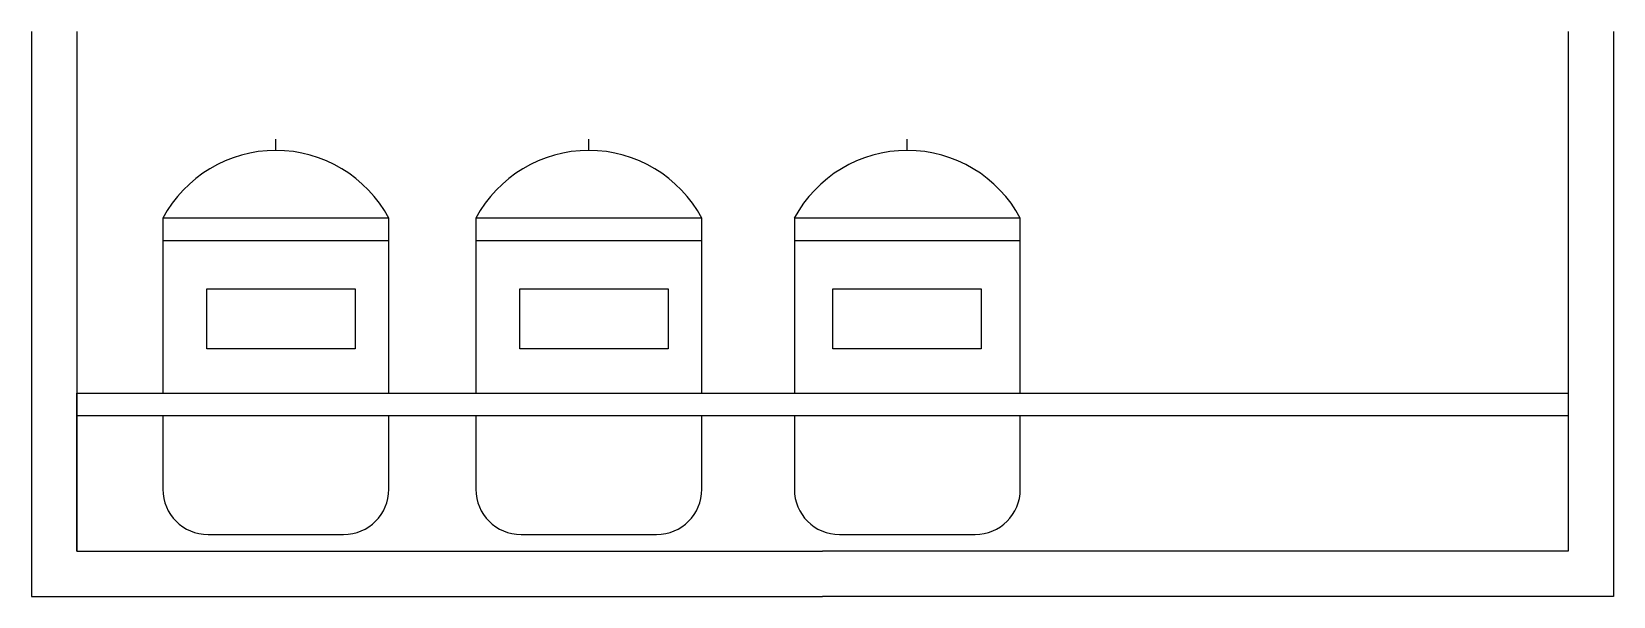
# Model space of a CAD drawing. Header units: millimetres. Extents: x -231 to -161, y 1215.6 to 1240.6.
import ezdxf

# ---------------------------------------------------------------- set-up
doc = ezdxf.new("R2010")
doc.units = ezdxf.units.MM

msp = doc.modelspace()

# ---------------------------------------------------------------- linework, layer by layer
for p, q in [((-230.981, 1240.578), (-230.981, 1215.578)), ((-228.981, 1240.578), (-228.981, 1217.578)), ((-162.981, 1240.578), (-162.981, 1217.578)), ((-160.981, 1240.578), (-160.981, 1215.578)), ((-220.173, 1235.317), (-220.173, 1235.817)), ((-206.322, 1235.317), (-206.322, 1235.817)), ((-192.227, 1235.317), (-192.227, 1235.817)), ((-215.173, 1232.317), (-225.173, 1232.317)), ((-225.173, 1232.317), (-225.173, 1224.578)), ((-215.173, 1224.578), (-215.173, 1232.317)), ((-211.322, 1232.317), (-211.322, 1224.578)), ((-201.322, 1232.317), (-211.322, 1232.317)), ((-201.322, 1224.578), (-201.322, 1232.317)), ((-187.227, 1232.317), (-197.227, 1232.317)), ((-197.227, 1232.317), (-197.227, 1224.578)), ((-187.227, 1224.578), (-187.227, 1232.317)), ((-215.173, 1231.317), (-225.173, 1231.317)), ((-201.322, 1231.317), (-211.322, 1231.317)), ((-187.227, 1231.317), (-197.227, 1231.317)), ((-228.981, 1224.578), (-162.981, 1224.578)), ((-228.981, 1217.578), (-228.981, 1224.578)), ((-228.981, 1223.578), (-162.981, 1223.578)), ((-225.173, 1223.578), (-225.173, 1220.317)), ((-215.173, 1220.317), (-215.173, 1223.578)), ((-211.322, 1223.578), (-211.322, 1220.317)), ((-201.322, 1220.317), (-201.322, 1223.578)), ((-197.227, 1223.578), (-197.227, 1220.317)), ((-187.227, 1220.317), (-187.227, 1223.578)), ((-223.173, 1218.317), (-217.173, 1218.317)), ((-209.322, 1218.317), (-203.322, 1218.317)), ((-195.227, 1218.317), (-189.227, 1218.317)), ((-228.981, 1217.578), (-195.981, 1217.578)), ((-162.981, 1217.578), (-195.981, 1217.578)), ((-230.981, 1215.578), (-195.981, 1215.578)), ((-160.981, 1215.578), (-195.981, 1215.578))]:
    msp.add_line(p, q)
for points in [[(-223.229, 1229.197), (-216.668, 1229.197), (-216.668, 1226.53), (-223.229, 1226.53)], [(-209.377, 1229.197), (-202.816, 1229.197), (-202.816, 1226.53), (-209.377, 1226.53)], [(-195.526, 1229.197), (-188.964, 1229.197), (-188.964, 1226.53), (-195.526, 1226.53)]]:
    msp.add_lwpolyline(points, close=True)
for centre, radius, start, end in [((-220.173, 1229.651), 5.667, 28.07249, 151.92751), ((-206.322, 1229.651), 5.667, 28.07249, 151.92751), ((-192.227, 1229.651), 5.667, 28.07249, 151.92751), ((-223.173, 1220.317), 2, 180, 270), ((-217.173, 1220.317), 2, 270, 0), ((-209.322, 1220.317), 2, 180, 270), ((-203.322, 1220.317), 2, 270, 0), ((-195.227, 1220.317), 2, 180, 270), ((-189.227, 1220.317), 2, 270, 0)]:
    msp.add_arc(centre, radius, start, end)

doc.saveas('drawing.dxf')
